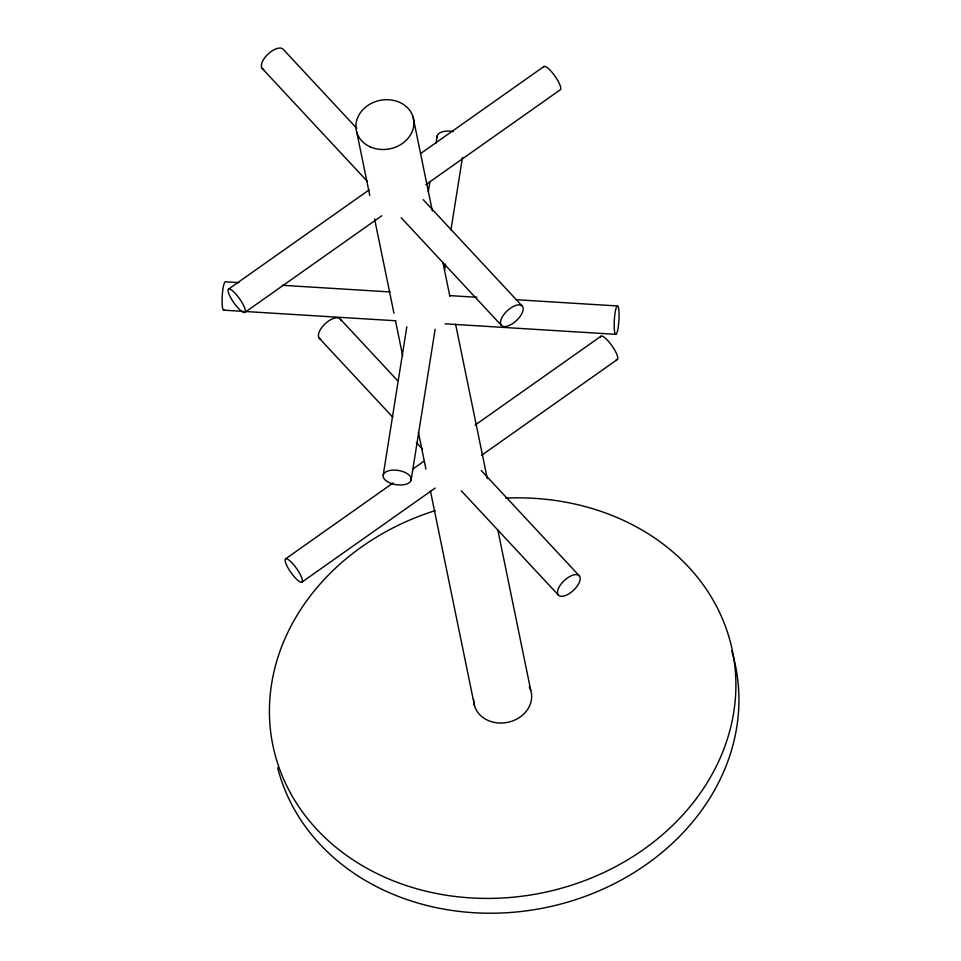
<?xml version="1.0" encoding="UTF-8"?>
<svg xmlns="http://www.w3.org/2000/svg" width="961" height="961" viewBox="0 0 961 961"><rect width="100%" height="100%" fill="white"/><g stroke="black" fill="none" stroke-linecap="round" stroke-linejoin="round"><path stroke-width="1.44" d="M383.259 474.794L406.815 326.752M428.258 192.032L429.903 181.665M436.03 143.177L437.207 135.777M411.092 480.296A14.211 7.195 9 0 0 392.088 470.169A14.211 7.195 9 0 0 388.352 482.17A14.211 7.195 9 0 0 411.092 480.296L435.129 329.287M444.547 270.077L445.496 264.155M450.913 230.099L462.457 157.556M228.574 289.105L369.156 189.87M420.498 153.628L543.974 66.477M244.875 312.397A14.211 3.46 54.8 0 0 235.205 293.357A14.211 3.46 54.8 0 0 230.087 296.505A14.211 3.46 54.8 0 0 244.875 312.397L381.805 215.744M425.807 184.68L560.287 89.769A14.211 3.46 54.8 0 0 553.992 74.79A14.211 3.46 54.8 0 0 543.494 67.342M285.597 558.846L393.181 482.915M412.737 469.112L423.741 461.34M475.094 425.098L601.009 336.218M301.91 582.138A14.211 3.46 54.8 0 0 292.24 563.098A14.211 3.46 54.8 0 0 287.123 566.245A14.211 3.46 54.8 0 0 301.91 582.138L435.165 488.08M481.617 455.286L617.322 359.51M238.917 282.618L225.439 281.789A14.211 2.294 -86.5 0 0 222.159 297.478A14.211 2.294 -86.5 0 0 224.249 309.766M282.318 285.297L390.058 291.94M449.928 295.628L476.86 297.297M515.769 299.688L617.539 305.97A14.211 2.294 -86.5 0 1 618.151 327.557A14.211 2.294 -86.5 0 1 614.199 326.932A14.211 2.294 -86.5 0 1 617.539 305.97M223.625 310.163L243.085 311.364M246.076 311.544L395.728 320.77M445.111 323.821L615.713 334.332M356.771 128.33L283.207 49.311A14.211 6.715 -43 0 0 267.002 55.113A14.211 6.715 -43 0 0 263.722 69.492M423.188 199.672L522.303 306.127A14.211 6.715 -43 0 1 510.375 324.926A14.211 6.715 -43 0 1 502.783 316.109A14.211 6.715 -43 0 1 522.303 306.127M262.233 68.495L367.474 181.545M401.193 217.763L501.33 325.323M340.242 319.052L397.458 380.508M481.245 470.506L579.339 575.867A14.211 6.715 -43 0 1 567.398 594.679A14.211 6.715 -43 0 1 559.807 585.862A14.211 6.715 -43 0 1 579.339 575.867M319.268 338.248L392.833 417.266M416.329 442.504L422.468 449.087M461.292 490.795L558.365 595.063M413.038 116.906L432.366 211.024M442.925 262.485L449.868 296.312M455.61 324.253L487.299 478.662M497.87 530.136L530.772 690.43M356.807 132.306L369.781 195.539M374.61 219.072L393.938 313.19M395.439 320.542L402.683 355.834M418.383 432.306L425.927 469.076M430.456 491.131L474.53 705.842M731.741 651.005A234.58 198.711 -11.6 0 1 558.918 904.529A234.58 198.711 -11.6 0 1 277.657 767.755M505.678 498.122A234.58 198.711 -11.6 0 1 714.215 770.374A234.58 198.711 -11.6 0 1 326.5 839.037A234.58 198.711 -11.6 0 1 435.237 510.603M437.135 137.663A14.211 7.195 9 0 1 453.292 131.597M529.307 686.815A29.178 24.722 -11.6 0 1 508.321 722.204A29.178 24.722 -11.6 0 1 473.641 699.452M320.758 339.233A14.211 6.715 -43 0 1 325.371 323.557A14.211 6.715 -43 0 1 341.011 320.698M600.517 337.083A14.211 3.46 54.8 0 1 612.121 346.044A14.211 3.46 54.8 0 1 616.277 359.582M370.093 146.805A29.178 24.722 -11.6 0 0 413.927 123.296A29.178 24.722 -11.6 0 0 370.742 103.716A29.178 24.722 -11.6 0 0 370.093 146.805"/></g></svg>
